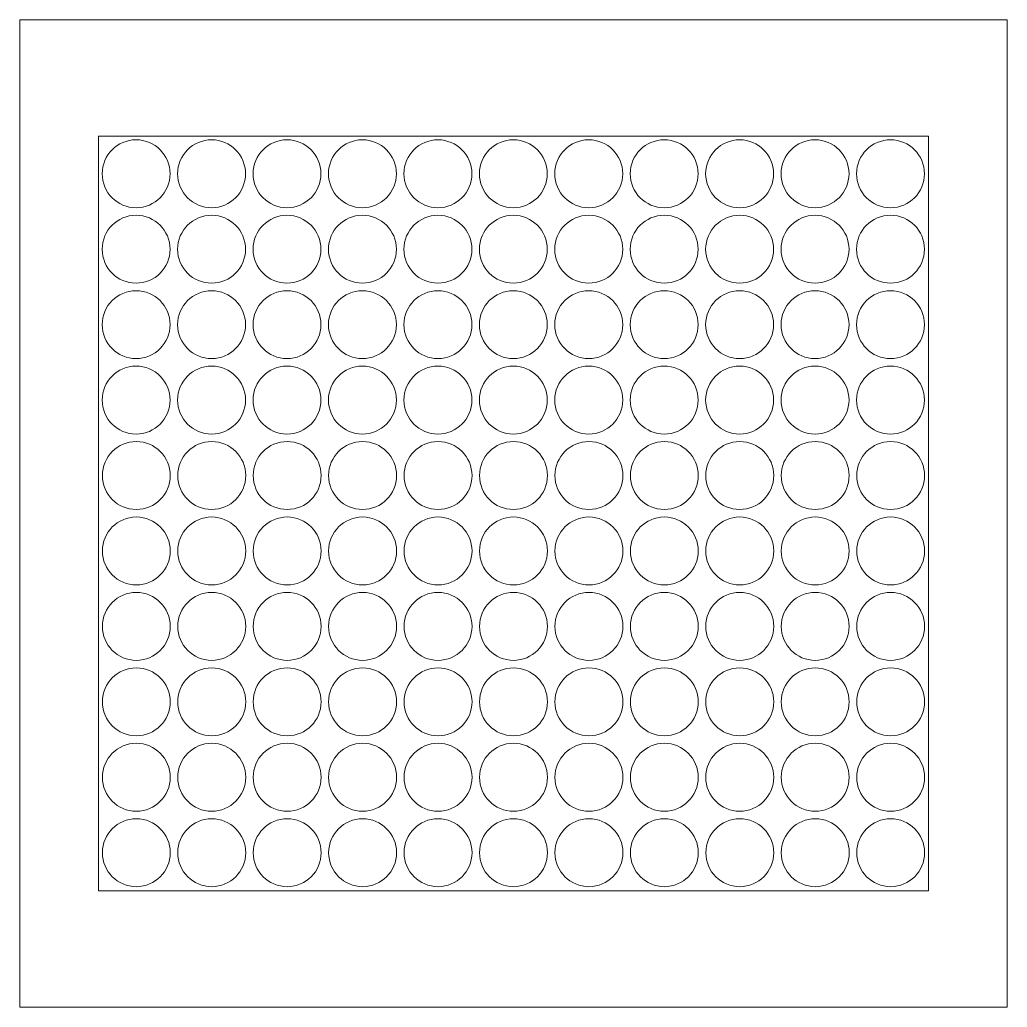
# Paper-space layout 'Layout1' of a CAD drawing. Header units: millimetres. Extents: x 0 to 218, y 0 to 218.
# The model-space entities are those that its viewports show. They can reach past a viewport. Long polylines and large blocks are cut down to what shows.
import ezdxf

# ---------------------------------------------------------------- set-up
doc = ezdxf.new("R2010")
doc.units = ezdxf.units.MM

msp = doc.modelspace()

# ---------------------------------------------------------------- linework, layer by layer
at = {"color": 18, "linetype": 'Continuous', "lineweight": 9, "true_color": 0x000000}
for points in [[(257.5, 218.04), (257.5, 0.04), (39.5, 0.04), (39.5, 218.04), (257.5, 218.04)], [(240.16, 192.4), (240.16, 25.74), (56.84, 25.74), (56.84, 192.4), (240.16, 192.4)]]:
    msp.add_lwpolyline(points, close=True, dxfattribs=at)
for points in [[(65.16, 191.57), (69.3, 191.57), (72.66, 188.21), (72.66, 184.07), (72.66, 179.93), (69.3, 176.57), (65.16, 176.57), (61.03, 176.57), (57.66, 179.93), (57.66, 184.07), (57.66, 188.21), (61.03, 191.57), (65.16, 191.57)], [(81.83, 191.57), (85.96, 191.57), (89.32, 188.21), (89.32, 184.07), (89.32, 179.93), (85.96, 176.57), (81.83, 176.57), (77.69, 176.57), (74.32, 179.93), (74.32, 184.07), (74.32, 188.21), (77.69, 191.57), (81.83, 191.57)], [(98.48, 191.57), (102.62, 191.57), (105.98, 188.21), (105.98, 184.07), (105.98, 179.93), (102.62, 176.57), (98.48, 176.57), (94.35, 176.57), (90.98, 179.93), (90.98, 184.07), (90.98, 188.21), (94.35, 191.57), (98.48, 191.57)], [(115.14, 191.57), (119.28, 191.57), (122.64, 188.21), (122.64, 184.07), (122.64, 179.93), (119.28, 176.57), (115.14, 176.57), (111.01, 176.57), (107.64, 179.93), (107.64, 184.07), (107.64, 188.21), (111.01, 191.57), (115.14, 191.57)], [(131.81, 191.57), (135.94, 191.57), (139.31, 188.21), (139.31, 184.07), (139.31, 179.93), (135.94, 176.57), (131.81, 176.57), (127.67, 176.57), (124.31, 179.93), (124.31, 184.07), (124.31, 188.21), (127.67, 191.57), (131.81, 191.57)], [(148.47, 191.57), (152.6, 191.57), (155.97, 188.21), (155.97, 184.07), (155.97, 179.93), (152.6, 176.57), (148.47, 176.57), (144.33, 176.57), (140.96, 179.93), (140.96, 184.07), (140.96, 188.21), (144.33, 191.57), (148.47, 191.57)], [(165.12, 191.57), (169.26, 191.57), (172.62, 188.21), (172.62, 184.07), (172.62, 179.93), (169.26, 176.57), (165.12, 176.57), (160.99, 176.57), (157.62, 179.93), (157.62, 184.07), (157.62, 188.21), (160.99, 191.57), (165.12, 191.57)], [(181.78, 191.57), (185.92, 191.57), (189.28, 188.21), (189.28, 184.07), (189.28, 179.93), (185.92, 176.57), (181.78, 176.57), (177.65, 176.57), (174.28, 179.93), (174.28, 184.07), (174.28, 188.21), (177.65, 191.57), (181.78, 191.57)], [(198.44, 191.57), (202.58, 191.57), (205.94, 188.21), (205.94, 184.07), (205.94, 179.93), (202.58, 176.57), (198.44, 176.57), (194.31, 176.57), (190.94, 179.93), (190.94, 184.07), (190.94, 188.21), (194.31, 191.57), (198.44, 191.57)], [(215.1, 191.57), (219.24, 191.57), (222.6, 188.21), (222.6, 184.07), (222.6, 179.93), (219.24, 176.57), (215.1, 176.57), (210.97, 176.57), (207.6, 179.93), (207.6, 184.07), (207.6, 188.21), (210.97, 191.57), (215.1, 191.57)], [(231.76, 191.57), (235.9, 191.57), (239.26, 188.21), (239.26, 184.07), (239.26, 179.93), (235.9, 176.57), (231.76, 176.57), (227.63, 176.57), (224.26, 179.93), (224.26, 184.07), (224.26, 188.21), (227.63, 191.57), (231.76, 191.57)], [(65.16, 174.91), (69.3, 174.91), (72.66, 171.55), (72.66, 167.41), (72.66, 163.27), (69.3, 159.91), (65.16, 159.91), (61.03, 159.91), (57.66, 163.27), (57.66, 167.41), (57.66, 171.55), (61.03, 174.91), (65.16, 174.91)], [(81.83, 174.91), (85.96, 174.91), (89.32, 171.55), (89.32, 167.41), (89.32, 163.27), (85.96, 159.91), (81.83, 159.91), (77.69, 159.91), (74.32, 163.27), (74.32, 167.41), (74.32, 171.55), (77.69, 174.91), (81.83, 174.91)], [(98.48, 174.91), (102.62, 174.91), (105.98, 171.55), (105.98, 167.41), (105.98, 163.27), (102.62, 159.91), (98.48, 159.91), (94.35, 159.91), (90.98, 163.27), (90.98, 167.41), (90.98, 171.55), (94.35, 174.91), (98.48, 174.91)], [(115.14, 174.91), (119.28, 174.91), (122.64, 171.55), (122.64, 167.41), (122.64, 163.27), (119.28, 159.91), (115.14, 159.91), (111.01, 159.91), (107.64, 163.27), (107.64, 167.41), (107.64, 171.55), (111.01, 174.91), (115.14, 174.91)], [(131.81, 174.91), (135.94, 174.91), (139.31, 171.55), (139.31, 167.41), (139.31, 163.27), (135.94, 159.91), (131.81, 159.91), (127.67, 159.91), (124.31, 163.27), (124.31, 167.41), (124.31, 171.55), (127.67, 174.91), (131.81, 174.91)], [(148.47, 174.91), (152.6, 174.91), (155.97, 171.55), (155.97, 167.41), (155.97, 163.27), (152.6, 159.91), (148.47, 159.91), (144.33, 159.91), (140.96, 163.27), (140.96, 167.41), (140.96, 171.55), (144.33, 174.91), (148.47, 174.91)], [(165.12, 174.91), (169.26, 174.91), (172.62, 171.55), (172.62, 167.41), (172.62, 163.27), (169.26, 159.91), (165.12, 159.91), (160.99, 159.91), (157.62, 163.27), (157.62, 167.41), (157.62, 171.55), (160.99, 174.91), (165.12, 174.91)], [(181.78, 174.91), (185.92, 174.91), (189.28, 171.55), (189.28, 167.41), (189.28, 163.27), (185.92, 159.91), (181.78, 159.91), (177.65, 159.91), (174.28, 163.27), (174.28, 167.41), (174.28, 171.55), (177.65, 174.91), (181.78, 174.91)], [(198.44, 174.91), (202.58, 174.91), (205.94, 171.55), (205.94, 167.41), (205.94, 163.27), (202.58, 159.91), (198.44, 159.91), (194.31, 159.91), (190.94, 163.27), (190.94, 167.41), (190.94, 171.55), (194.31, 174.91), (198.44, 174.91)], [(215.1, 174.91), (219.24, 174.91), (222.6, 171.55), (222.6, 167.41), (222.6, 163.27), (219.24, 159.91), (215.1, 159.91), (210.97, 159.91), (207.6, 163.27), (207.6, 167.41), (207.6, 171.55), (210.97, 174.91), (215.1, 174.91)], [(231.76, 174.91), (235.9, 174.91), (239.26, 171.55), (239.26, 167.41), (239.26, 163.27), (235.9, 159.91), (231.76, 159.91), (227.63, 159.91), (224.26, 163.27), (224.26, 167.41), (224.26, 171.55), (227.63, 174.91), (231.76, 174.91)], [(65.16, 158.25), (69.3, 158.25), (72.66, 154.89), (72.66, 150.75), (72.66, 146.61), (69.3, 143.25), (65.16, 143.25), (61.03, 143.25), (57.66, 146.61), (57.66, 150.75), (57.66, 154.89), (61.03, 158.25), (65.16, 158.25)], [(81.83, 158.25), (85.96, 158.25), (89.32, 154.89), (89.32, 150.75), (89.32, 146.61), (85.96, 143.25), (81.83, 143.25), (77.69, 143.25), (74.32, 146.61), (74.32, 150.75), (74.32, 154.89), (77.69, 158.25), (81.83, 158.25)], [(98.48, 158.25), (102.62, 158.25), (105.98, 154.89), (105.98, 150.75), (105.98, 146.61), (102.62, 143.25), (98.48, 143.25), (94.35, 143.25), (90.98, 146.61), (90.98, 150.75), (90.98, 154.89), (94.35, 158.25), (98.48, 158.25)], [(115.14, 158.25), (119.28, 158.25), (122.64, 154.89), (122.64, 150.75), (122.64, 146.61), (119.28, 143.25), (115.14, 143.25), (111.01, 143.25), (107.64, 146.61), (107.64, 150.75), (107.64, 154.89), (111.01, 158.25), (115.14, 158.25)], [(131.81, 158.25), (135.94, 158.25), (139.31, 154.89), (139.31, 150.75), (139.31, 146.61), (135.94, 143.25), (131.81, 143.25), (127.67, 143.25), (124.31, 146.61), (124.31, 150.75), (124.31, 154.89), (127.67, 158.25), (131.81, 158.25)], [(148.47, 158.25), (152.6, 158.25), (155.97, 154.89), (155.97, 150.75), (155.97, 146.61), (152.6, 143.25), (148.47, 143.25), (144.33, 143.25), (140.96, 146.61), (140.96, 150.75), (140.96, 154.89), (144.33, 158.25), (148.47, 158.25)], [(165.12, 158.25), (169.26, 158.25), (172.62, 154.89), (172.62, 150.75), (172.62, 146.61), (169.26, 143.25), (165.12, 143.25), (160.99, 143.25), (157.62, 146.61), (157.62, 150.75), (157.62, 154.89), (160.99, 158.25), (165.12, 158.25)], [(181.78, 158.25), (185.92, 158.25), (189.28, 154.89), (189.28, 150.75), (189.28, 146.61), (185.92, 143.25), (181.78, 143.25), (177.65, 143.25), (174.28, 146.61), (174.28, 150.75), (174.28, 154.89), (177.65, 158.25), (181.78, 158.25)], [(198.44, 158.25), (202.58, 158.25), (205.94, 154.89), (205.94, 150.75), (205.94, 146.61), (202.58, 143.25), (198.44, 143.25), (194.31, 143.25), (190.94, 146.61), (190.94, 150.75), (190.94, 154.89), (194.31, 158.25), (198.44, 158.25)], [(215.1, 158.25), (219.24, 158.25), (222.6, 154.89), (222.6, 150.75), (222.6, 146.61), (219.24, 143.25), (215.1, 143.25), (210.97, 143.25), (207.6, 146.61), (207.6, 150.75), (207.6, 154.89), (210.97, 158.25), (215.1, 158.25)], [(231.76, 158.25), (235.9, 158.25), (239.26, 154.89), (239.26, 150.75), (239.26, 146.61), (235.9, 143.25), (231.76, 143.25), (227.63, 143.25), (224.26, 146.61), (224.26, 150.75), (224.26, 154.89), (227.63, 158.25), (231.76, 158.25)], [(65.16, 141.59), (69.3, 141.59), (72.66, 138.23), (72.66, 134.09), (72.66, 129.95), (69.3, 126.59), (65.16, 126.59), (61.03, 126.59), (57.66, 129.95), (57.66, 134.09), (57.66, 138.23), (61.03, 141.59), (65.16, 141.59)], [(81.83, 141.59), (85.96, 141.59), (89.32, 138.23), (89.32, 134.09), (89.32, 129.95), (85.96, 126.59), (81.83, 126.59), (77.69, 126.59), (74.32, 129.95), (74.32, 134.09), (74.32, 138.23), (77.69, 141.59), (81.83, 141.59)], [(98.48, 141.59), (102.62, 141.59), (105.98, 138.23), (105.98, 134.09), (105.98, 129.95), (102.62, 126.59), (98.48, 126.59), (94.35, 126.59), (90.98, 129.95), (90.98, 134.09), (90.98, 138.23), (94.35, 141.59), (98.48, 141.59)], [(115.14, 141.59), (119.28, 141.59), (122.64, 138.23), (122.64, 134.09), (122.64, 129.95), (119.28, 126.59), (115.14, 126.59), (111.01, 126.59), (107.64, 129.95), (107.64, 134.09), (107.64, 138.23), (111.01, 141.59), (115.14, 141.59)], [(131.81, 141.59), (135.94, 141.59), (139.31, 138.23), (139.31, 134.09), (139.31, 129.95), (135.94, 126.59), (131.81, 126.59), (127.67, 126.59), (124.31, 129.95), (124.31, 134.09), (124.31, 138.23), (127.67, 141.59), (131.81, 141.59)], [(148.47, 141.59), (152.6, 141.59), (155.97, 138.23), (155.97, 134.09), (155.97, 129.95), (152.6, 126.59), (148.47, 126.59), (144.33, 126.59), (140.96, 129.95), (140.96, 134.09), (140.96, 138.23), (144.33, 141.59), (148.47, 141.59)], [(165.12, 141.59), (169.26, 141.59), (172.62, 138.23), (172.62, 134.09), (172.62, 129.95), (169.26, 126.59), (165.12, 126.59), (160.99, 126.59), (157.62, 129.95), (157.62, 134.09), (157.62, 138.23), (160.99, 141.59), (165.12, 141.59)], [(181.78, 141.59), (185.92, 141.59), (189.28, 138.23), (189.28, 134.09), (189.28, 129.95), (185.92, 126.59), (181.78, 126.59), (177.65, 126.59), (174.28, 129.95), (174.28, 134.09), (174.28, 138.23), (177.65, 141.59), (181.78, 141.59)], [(198.44, 141.59), (202.58, 141.59), (205.94, 138.23), (205.94, 134.09), (205.94, 129.95), (202.58, 126.59), (198.44, 126.59), (194.31, 126.59), (190.94, 129.95), (190.94, 134.09), (190.94, 138.23), (194.31, 141.59), (198.44, 141.59)], [(215.1, 141.59), (219.24, 141.59), (222.6, 138.23), (222.6, 134.09), (222.6, 129.95), (219.24, 126.59), (215.1, 126.59), (210.97, 126.59), (207.6, 129.95), (207.6, 134.09), (207.6, 138.23), (210.97, 141.59), (215.1, 141.59)], [(231.76, 141.59), (235.9, 141.59), (239.26, 138.23), (239.26, 134.09), (239.26, 129.95), (235.9, 126.59), (231.76, 126.59), (227.63, 126.59), (224.26, 129.95), (224.26, 134.09), (224.26, 138.23), (227.63, 141.59), (231.76, 141.59)], [(65.2, 124.93), (69.33, 124.93), (72.7, 121.57), (72.7, 117.43), (72.7, 113.29), (69.33, 109.93), (65.2, 109.93), (61.06, 109.93), (57.7, 113.29), (57.7, 117.43), (57.7, 121.57), (61.06, 124.93), (65.2, 124.93)], [(81.86, 124.93), (85.99, 124.93), (89.36, 121.57), (89.36, 117.43), (89.36, 113.29), (85.99, 109.93), (81.86, 109.93), (77.72, 109.93), (74.36, 113.29), (74.36, 117.43), (74.36, 121.57), (77.72, 124.93), (81.86, 124.93)], [(98.52, 124.93), (102.65, 124.93), (106.02, 121.57), (106.02, 117.43), (106.02, 113.29), (102.65, 109.93), (98.52, 109.93), (94.38, 109.93), (91.01, 113.29), (91.01, 117.43), (91.01, 121.57), (94.38, 124.93), (98.52, 124.93)], [(115.17, 124.93), (119.31, 124.93), (122.67, 121.57), (122.67, 117.43), (122.67, 113.29), (119.31, 109.93), (115.17, 109.93), (111.04, 109.93), (107.67, 113.29), (107.67, 117.43), (107.67, 121.57), (111.04, 124.93), (115.17, 124.93)], [(131.84, 124.93), (135.97, 124.93), (139.34, 121.57), (139.34, 117.43), (139.34, 113.29), (135.97, 109.93), (131.84, 109.93), (127.7, 109.93), (124.33, 113.29), (124.33, 117.43), (124.33, 121.57), (127.7, 124.93), (131.84, 124.93)], [(148.5, 124.93), (152.63, 124.93), (156, 121.57), (156, 117.43), (156, 113.29), (152.63, 109.93), (148.5, 109.93), (144.36, 109.93), (141, 113.29), (141, 117.43), (141, 121.57), (144.36, 124.93), (148.5, 124.93)], [(165.16, 124.93), (169.29, 124.93), (172.66, 121.57), (172.66, 117.43), (172.66, 113.29), (169.29, 109.93), (165.16, 109.93), (161.02, 109.93), (157.65, 113.29), (157.65, 117.43), (157.65, 121.57), (161.02, 124.93), (165.16, 124.93)], [(181.81, 124.93), (185.95, 124.93), (189.31, 121.57), (189.31, 117.43), (189.31, 113.29), (185.95, 109.93), (181.81, 109.93), (177.68, 109.93), (174.31, 113.29), (174.31, 117.43), (174.31, 121.57), (177.68, 124.93), (181.81, 124.93)], [(198.47, 124.93), (202.61, 124.93), (205.97, 121.57), (205.97, 117.43), (205.97, 113.29), (202.61, 109.93), (198.47, 109.93), (194.34, 109.93), (190.97, 113.29), (190.97, 117.43), (190.97, 121.57), (194.34, 124.93), (198.47, 124.93)], [(215.13, 124.93), (219.27, 124.93), (222.63, 121.57), (222.63, 117.43), (222.63, 113.29), (219.27, 109.93), (215.13, 109.93), (211, 109.93), (207.63, 113.29), (207.63, 117.43), (207.63, 121.57), (211, 124.93), (215.13, 124.93)], [(231.79, 124.93), (235.93, 124.93), (239.29, 121.57), (239.29, 117.43), (239.29, 113.29), (235.93, 109.93), (231.79, 109.93), (227.66, 109.93), (224.29, 113.29), (224.29, 117.43), (224.29, 121.57), (227.66, 124.93), (231.79, 124.93)], [(65.2, 108.27), (69.33, 108.27), (72.7, 104.91), (72.7, 100.77), (72.7, 96.63), (69.33, 93.27), (65.2, 93.27), (61.06, 93.27), (57.7, 96.63), (57.7, 100.77), (57.7, 104.91), (61.06, 108.27), (65.2, 108.27)], [(81.86, 108.27), (85.99, 108.27), (89.36, 104.91), (89.36, 100.77), (89.36, 96.63), (85.99, 93.27), (81.86, 93.27), (77.72, 93.27), (74.36, 96.63), (74.36, 100.77), (74.36, 104.91), (77.72, 108.27), (81.86, 108.27)], [(98.52, 108.27), (102.65, 108.27), (106.02, 104.91), (106.02, 100.77), (106.02, 96.63), (102.65, 93.27), (98.52, 93.27), (94.38, 93.27), (91.01, 96.63), (91.01, 100.77), (91.01, 104.91), (94.38, 108.27), (98.52, 108.27)], [(115.17, 108.27), (119.31, 108.27), (122.67, 104.91), (122.67, 100.77), (122.67, 96.63), (119.31, 93.27), (115.17, 93.27), (111.04, 93.27), (107.67, 96.63), (107.67, 100.77), (107.67, 104.91), (111.04, 108.27), (115.17, 108.27)], [(131.84, 108.27), (135.97, 108.27), (139.34, 104.91), (139.34, 100.77), (139.34, 96.63), (135.97, 93.27), (131.84, 93.27), (127.7, 93.27), (124.33, 96.63), (124.33, 100.77), (124.33, 104.91), (127.7, 108.27), (131.84, 108.27)], [(148.5, 108.27), (152.63, 108.27), (156, 104.91), (156, 100.77), (156, 96.63), (152.63, 93.27), (148.5, 93.27), (144.36, 93.27), (141, 96.63), (141, 100.77), (141, 104.91), (144.36, 108.27), (148.5, 108.27)], [(165.16, 108.27), (169.29, 108.27), (172.66, 104.91), (172.66, 100.77), (172.66, 96.63), (169.29, 93.27), (165.16, 93.27), (161.02, 93.27), (157.65, 96.63), (157.65, 100.77), (157.65, 104.91), (161.02, 108.27), (165.16, 108.27)], [(181.81, 108.27), (185.95, 108.27), (189.31, 104.91), (189.31, 100.77), (189.31, 96.63), (185.95, 93.27), (181.81, 93.27), (177.68, 93.27), (174.31, 96.63), (174.31, 100.77), (174.31, 104.91), (177.68, 108.27), (181.81, 108.27)], [(198.47, 108.27), (202.61, 108.27), (205.97, 104.91), (205.97, 100.77), (205.97, 96.63), (202.61, 93.27), (198.47, 93.27), (194.34, 93.27), (190.97, 96.63), (190.97, 100.77), (190.97, 104.91), (194.34, 108.27), (198.47, 108.27)], [(215.13, 108.27), (219.27, 108.27), (222.63, 104.91), (222.63, 100.77), (222.63, 96.63), (219.27, 93.27), (215.13, 93.27), (211, 93.27), (207.63, 96.63), (207.63, 100.77), (207.63, 104.91), (211, 108.27), (215.13, 108.27)], [(231.79, 108.27), (235.93, 108.27), (239.29, 104.91), (239.29, 100.77), (239.29, 96.63), (235.93, 93.27), (231.79, 93.27), (227.66, 93.27), (224.29, 96.63), (224.29, 100.77), (224.29, 104.91), (227.66, 108.27), (231.79, 108.27)], [(65.2, 91.61), (69.33, 91.61), (72.7, 88.25), (72.7, 84.11), (72.7, 79.97), (69.33, 76.61), (65.2, 76.61), (61.06, 76.61), (57.7, 79.97), (57.7, 84.11), (57.7, 88.25), (61.06, 91.61), (65.2, 91.61)], [(81.86, 91.61), (85.99, 91.61), (89.36, 88.25), (89.36, 84.11), (89.36, 79.97), (85.99, 76.61), (81.86, 76.61), (77.72, 76.61), (74.36, 79.97), (74.36, 84.11), (74.36, 88.25), (77.72, 91.61), (81.86, 91.61)], [(98.52, 91.61), (102.65, 91.61), (106.02, 88.25), (106.02, 84.11), (106.02, 79.97), (102.65, 76.61), (98.52, 76.61), (94.38, 76.61), (91.01, 79.97), (91.01, 84.11), (91.01, 88.25), (94.38, 91.61), (98.52, 91.61)], [(115.17, 91.61), (119.31, 91.61), (122.67, 88.25), (122.67, 84.11), (122.67, 79.97), (119.31, 76.61), (115.17, 76.61), (111.04, 76.61), (107.67, 79.97), (107.67, 84.11), (107.67, 88.25), (111.04, 91.61), (115.17, 91.61)], [(131.84, 91.61), (135.97, 91.61), (139.34, 88.25), (139.34, 84.11), (139.34, 79.97), (135.97, 76.61), (131.84, 76.61), (127.7, 76.61), (124.33, 79.97), (124.33, 84.11), (124.33, 88.25), (127.7, 91.61), (131.84, 91.61)], [(148.5, 91.61), (152.63, 91.61), (156, 88.25), (156, 84.11), (156, 79.97), (152.63, 76.61), (148.5, 76.61), (144.36, 76.61), (141, 79.97), (141, 84.11), (141, 88.25), (144.36, 91.61), (148.5, 91.61)], [(165.16, 91.61), (169.29, 91.61), (172.66, 88.25), (172.66, 84.11), (172.66, 79.97), (169.29, 76.61), (165.16, 76.61), (161.02, 76.61), (157.65, 79.97), (157.65, 84.11), (157.65, 88.25), (161.02, 91.61), (165.16, 91.61)], [(181.81, 91.61), (185.95, 91.61), (189.31, 88.25), (189.31, 84.11), (189.31, 79.97), (185.95, 76.61), (181.81, 76.61), (177.68, 76.61), (174.31, 79.97), (174.31, 84.11), (174.31, 88.25), (177.68, 91.61), (181.81, 91.61)], [(198.47, 91.61), (202.61, 91.61), (205.97, 88.25), (205.97, 84.11), (205.97, 79.97), (202.61, 76.61), (198.47, 76.61), (194.34, 76.61), (190.97, 79.97), (190.97, 84.11), (190.97, 88.25), (194.34, 91.61), (198.47, 91.61)], [(215.13, 91.61), (219.27, 91.61), (222.63, 88.25), (222.63, 84.11), (222.63, 79.97), (219.27, 76.61), (215.13, 76.61), (211, 76.61), (207.63, 79.97), (207.63, 84.11), (207.63, 88.25), (211, 91.61), (215.13, 91.61)], [(231.79, 91.61), (235.93, 91.61), (239.29, 88.25), (239.29, 84.11), (239.29, 79.97), (235.93, 76.61), (231.79, 76.61), (227.66, 76.61), (224.29, 79.97), (224.29, 84.11), (224.29, 88.25), (227.66, 91.61), (231.79, 91.61)], [(65.2, 74.95), (69.33, 74.95), (72.7, 71.59), (72.7, 67.45), (72.7, 63.31), (69.33, 59.95), (65.2, 59.95), (61.06, 59.95), (57.7, 63.31), (57.7, 67.45), (57.7, 71.59), (61.06, 74.95), (65.2, 74.95)], [(81.86, 74.95), (85.99, 74.95), (89.36, 71.59), (89.36, 67.45), (89.36, 63.31), (85.99, 59.95), (81.86, 59.95), (77.72, 59.95), (74.36, 63.31), (74.36, 67.45), (74.36, 71.59), (77.72, 74.95), (81.86, 74.95)], [(98.52, 74.95), (102.65, 74.95), (106.02, 71.59), (106.02, 67.45), (106.02, 63.31), (102.65, 59.95), (98.52, 59.95), (94.38, 59.95), (91.01, 63.31), (91.01, 67.45), (91.01, 71.59), (94.38, 74.95), (98.52, 74.95)], [(115.17, 74.95), (119.31, 74.95), (122.67, 71.59), (122.67, 67.45), (122.67, 63.31), (119.31, 59.95), (115.17, 59.95), (111.04, 59.95), (107.67, 63.31), (107.67, 67.45), (107.67, 71.59), (111.04, 74.95), (115.17, 74.95)], [(131.84, 74.95), (135.97, 74.95), (139.34, 71.59), (139.34, 67.45), (139.34, 63.31), (135.97, 59.95), (131.84, 59.95), (127.7, 59.95), (124.33, 63.31), (124.33, 67.45), (124.33, 71.59), (127.7, 74.95), (131.84, 74.95)], [(148.5, 74.95), (152.63, 74.95), (156, 71.59), (156, 67.45), (156, 63.31), (152.63, 59.95), (148.5, 59.95), (144.36, 59.95), (141, 63.31), (141, 67.45), (141, 71.59), (144.36, 74.95), (148.5, 74.95)], [(165.16, 74.95), (169.29, 74.95), (172.66, 71.59), (172.66, 67.45), (172.66, 63.31), (169.29, 59.95), (165.16, 59.95), (161.02, 59.95), (157.65, 63.31), (157.65, 67.45), (157.65, 71.59), (161.02, 74.95), (165.16, 74.95)], [(181.81, 74.95), (185.95, 74.95), (189.31, 71.59), (189.31, 67.45), (189.31, 63.31), (185.95, 59.95), (181.81, 59.95), (177.68, 59.95), (174.31, 63.31), (174.31, 67.45), (174.31, 71.59), (177.68, 74.95), (181.81, 74.95)], [(198.47, 74.95), (202.61, 74.95), (205.97, 71.59), (205.97, 67.45), (205.97, 63.31), (202.61, 59.95), (198.47, 59.95), (194.34, 59.95), (190.97, 63.31), (190.97, 67.45), (190.97, 71.59), (194.34, 74.95), (198.47, 74.95)], [(215.13, 74.95), (219.27, 74.95), (222.63, 71.59), (222.63, 67.45), (222.63, 63.31), (219.27, 59.95), (215.13, 59.95), (211, 59.95), (207.63, 63.31), (207.63, 67.45), (207.63, 71.59), (211, 74.95), (215.13, 74.95)], [(231.79, 74.95), (235.93, 74.95), (239.29, 71.59), (239.29, 67.45), (239.29, 63.31), (235.93, 59.95), (231.79, 59.95), (227.66, 59.95), (224.29, 63.31), (224.29, 67.45), (224.29, 71.59), (227.66, 74.95), (231.79, 74.95)], [(65.2, 58.29), (69.33, 58.29), (72.7, 54.93), (72.7, 50.79), (72.7, 46.65), (69.33, 43.29), (65.2, 43.29), (61.06, 43.29), (57.7, 46.65), (57.7, 50.79), (57.7, 54.93), (61.06, 58.29), (65.2, 58.29)], [(81.86, 58.29), (85.99, 58.29), (89.36, 54.93), (89.36, 50.79), (89.36, 46.65), (85.99, 43.29), (81.86, 43.29), (77.72, 43.29), (74.36, 46.65), (74.36, 50.79), (74.36, 54.93), (77.72, 58.29), (81.86, 58.29)], [(98.52, 58.29), (102.65, 58.29), (106.02, 54.93), (106.02, 50.79), (106.02, 46.65), (102.65, 43.29), (98.52, 43.29), (94.38, 43.29), (91.01, 46.65), (91.01, 50.79), (91.01, 54.93), (94.38, 58.29), (98.52, 58.29)], [(115.17, 58.29), (119.31, 58.29), (122.67, 54.93), (122.67, 50.79), (122.67, 46.65), (119.31, 43.29), (115.17, 43.29), (111.04, 43.29), (107.67, 46.65), (107.67, 50.79), (107.67, 54.93), (111.04, 58.29), (115.17, 58.29)], [(131.84, 58.29), (135.97, 58.29), (139.34, 54.93), (139.34, 50.79), (139.34, 46.65), (135.97, 43.29), (131.84, 43.29), (127.7, 43.29), (124.33, 46.65), (124.33, 50.79), (124.33, 54.93), (127.7, 58.29), (131.84, 58.29)], [(148.5, 58.29), (152.63, 58.29), (156, 54.93), (156, 50.79), (156, 46.65), (152.63, 43.29), (148.5, 43.29), (144.36, 43.29), (141, 46.65), (141, 50.79), (141, 54.93), (144.36, 58.29), (148.5, 58.29)], [(165.16, 58.29), (169.29, 58.29), (172.66, 54.93), (172.66, 50.79), (172.66, 46.65), (169.29, 43.29), (165.16, 43.29), (161.02, 43.29), (157.65, 46.65), (157.65, 50.79), (157.65, 54.93), (161.02, 58.29), (165.16, 58.29)], [(181.81, 58.29), (185.95, 58.29), (189.31, 54.93), (189.31, 50.79), (189.31, 46.65), (185.95, 43.29), (181.81, 43.29), (177.68, 43.29), (174.31, 46.65), (174.31, 50.79), (174.31, 54.93), (177.68, 58.29), (181.81, 58.29)], [(198.47, 58.29), (202.61, 58.29), (205.97, 54.93), (205.97, 50.79), (205.97, 46.65), (202.61, 43.29), (198.47, 43.29), (194.34, 43.29), (190.97, 46.65), (190.97, 50.79), (190.97, 54.93), (194.34, 58.29), (198.47, 58.29)], [(215.13, 58.29), (219.27, 58.29), (222.63, 54.93), (222.63, 50.79), (222.63, 46.65), (219.27, 43.29), (215.13, 43.29), (211, 43.29), (207.63, 46.65), (207.63, 50.79), (207.63, 54.93), (211, 58.29), (215.13, 58.29)], [(231.79, 58.29), (235.93, 58.29), (239.29, 54.93), (239.29, 50.79), (239.29, 46.65), (235.93, 43.29), (231.79, 43.29), (227.66, 43.29), (224.29, 46.65), (224.29, 50.79), (224.29, 54.93), (227.66, 58.29), (231.79, 58.29)], [(65.2, 41.63), (69.34, 41.63), (72.7, 38.27), (72.7, 34.13), (72.7, 29.99), (69.34, 26.63), (65.2, 26.63), (61.06, 26.63), (57.7, 29.99), (57.7, 34.13), (57.7, 38.27), (61.06, 41.63), (65.2, 41.63)], [(81.86, 41.63), (86, 41.63), (89.36, 38.27), (89.36, 34.13), (89.36, 29.99), (86, 26.63), (81.86, 26.63), (77.72, 26.63), (74.36, 29.99), (74.36, 34.13), (74.36, 38.27), (77.72, 41.63), (81.86, 41.63)], [(98.52, 41.63), (102.66, 41.63), (106.02, 38.27), (106.02, 34.13), (106.02, 29.99), (102.66, 26.63), (98.52, 26.63), (94.38, 26.63), (91.02, 29.99), (91.02, 34.13), (91.02, 38.27), (94.38, 41.63), (98.52, 41.63)], [(115.18, 41.63), (119.32, 41.63), (122.68, 38.27), (122.68, 34.13), (122.68, 29.99), (119.32, 26.63), (115.18, 26.63), (111.04, 26.63), (107.68, 29.99), (107.68, 34.13), (107.68, 38.27), (111.04, 41.63), (115.18, 41.63)], [(131.84, 41.63), (135.98, 41.63), (139.34, 38.27), (139.34, 34.13), (139.34, 29.99), (135.98, 26.63), (131.84, 26.63), (127.7, 26.63), (124.34, 29.99), (124.34, 34.13), (124.34, 38.27), (127.7, 41.63), (131.84, 41.63)], [(148.5, 41.63), (152.64, 41.63), (156, 38.27), (156, 34.13), (156, 29.99), (152.64, 26.63), (148.5, 26.63), (144.36, 26.63), (141, 29.99), (141, 34.13), (141, 38.27), (144.36, 41.63), (148.5, 41.63)], [(165.16, 41.63), (169.3, 41.63), (172.66, 38.27), (172.66, 34.13), (172.66, 29.99), (169.3, 26.63), (165.16, 26.63), (161.02, 26.63), (157.66, 29.99), (157.66, 34.13), (157.66, 38.27), (161.02, 41.63), (165.16, 41.63)], [(181.82, 41.63), (185.96, 41.63), (189.32, 38.27), (189.32, 34.13), (189.32, 29.99), (185.96, 26.63), (181.82, 26.63), (177.68, 26.63), (174.32, 29.99), (174.32, 34.13), (174.32, 38.27), (177.68, 41.63), (181.82, 41.63)], [(198.48, 41.63), (202.62, 41.63), (205.98, 38.27), (205.98, 34.13), (205.98, 29.99), (202.62, 26.63), (198.48, 26.63), (194.34, 26.63), (190.98, 29.99), (190.98, 34.13), (190.98, 38.27), (194.34, 41.63), (198.48, 41.63)], [(215.14, 41.63), (219.28, 41.63), (222.64, 38.27), (222.64, 34.13), (222.64, 29.99), (219.28, 26.63), (215.14, 26.63), (211, 26.63), (207.64, 29.99), (207.64, 34.13), (207.64, 38.27), (211, 41.63), (215.14, 41.63)], [(231.8, 41.63), (235.94, 41.63), (239.3, 38.27), (239.3, 34.13), (239.3, 29.99), (235.94, 26.63), (231.8, 26.63), (227.66, 26.63), (224.3, 29.99), (224.3, 34.13), (224.3, 38.27), (227.66, 41.63), (231.8, 41.63)]]:
    msp.add_open_spline(points, degree=3, knots=[0, 0, 0, 0, 1, 1, 1, 2, 2, 2, 3, 3, 3, 4, 4, 4, 4], dxfattribs=at)

psp = doc.layouts.get("Layout1")

# ---------------------------------------------------------------- viewports
at = {"layer": '0'}
psp.add_viewport(center=(109.04, 109.04), size=(218.08, 218.085), view_center_point=(148.5, 109.04), view_height=218.085, dxfattribs=at)

doc.saveas('drawing.dxf')
